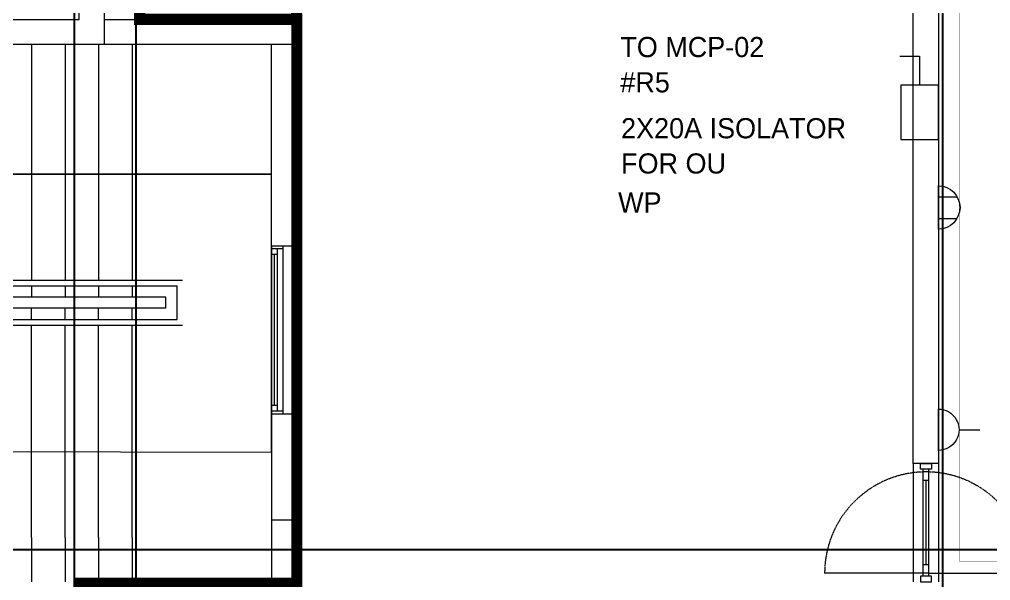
# Model space of a CAD drawing. Header units: metres. Extents: x 75097 to 220695, y -1557923 to -1361206.
# Drawn here: x 114521 to 123189, y -1396813 to -1391803 of the extents above; entities that cross this region are included whole.
import ezdxf

# ---------------------------------------------------------------- set-up
doc = ezdxf.new("R2010")
doc.units = ezdxf.units.M
doc.linetypes.add('A-100 - Copy$0$HIDDEN', pattern=[9.525, 6.35, -3.175])
doc.linetypes.add('DASHED2', pattern=[0.375, 0.25, -0.125])
doc.layers.get('0').update_dxf_attribs({"lineweight": 0})
for name, color, linetype, lineweight in [('A-100 - Copy$0$72_EGR_BASE_PRIMITIVE', 8, 'Continuous', 0), ('A-100 - Copy$0$Aluminum', 8, 'Continuous', 0), ('A-100 - Copy$0$Proj', 8, 'Continuous', 0), ('A-100 - Copy$0$Structure', 8, 'Continuous', 9), ('A-100 - Copy$0$Walls', 8, 'Continuous', 0)]:
    doc.layers.add(name, color=color, linetype=linetype, lineweight=lineweight)
doc.layers.add('A-100 - Copy$0$axes', color=8, linetype='Continuous')
doc.layers.add('PD-VENT', color=8, linetype='Continuous')
doc.layers.add('E-POWR', color=7, linetype='Continuous', lineweight=9, true_color=0x4e7e3e)
doc.layers.add('E-POWR-IDEN _1-100_', color=7, linetype='Continuous', lineweight=9, true_color=0x4e7e3e)
doc.styles.add('Optima_5', font='', dxfattribs={"height": 3.001645})
doc.styles.get('Optima_5').set_extended_font_data('Optima')

# ---------------------------------------------------------------- blocks, each defined once
blk = doc.blocks.new('NORMAL SOCKET')
at = {"layer": 'E-POWR'}
for p, q in [((0, 308), (0, 615)), ((-308, 0), (308, 0))]:
    blk.add_line(p, q, dxfattribs=at)
blk.add_ellipse((0, 0), major_axis=(33, 306), ratio=1, start_param=4.81904, end_param=7.960633, dxfattribs=at)
blk = doc.blocks.new('WALL OUTLET')
at = {"layer": 'E-POWR', "extrusion": (9.94399e-05, 4.90741e-07, 1)}
blk.add_line((-193.4, 0, 0), (193.4, 0, 0), dxfattribs=at)
blk.add_line((-193.4, 0, 0), (193.4, 0, 0), dxfattribs=at)
at = {"layer": 'E-POWR', "extrusion": (9.94399e-05, 4.90741e-07, 1), "elevation": 0}
for points in [[(-96.7, 0), (-96.7, 167.5)], [(96.7, 0), (96.7, 167.5)]]:
    blk.add_lwpolyline(points, dxfattribs=at)
at = {"layer": 'E-POWR', "extrusion": (9.94399e-05, 4.90741e-07, 1)}
blk.add_arc((0, 0, 0), 193.4, 359.99626, 179.99626, dxfattribs=at)
blk = doc.blocks.new('GI-041_dwg__U120-3902841-GI-041')
at = {"layer": 'E-POWR', "flags": 128}
blk.add_lwpolyline([(-0.1145, 0), (0.1145, 0), (0.1145, 0.1572), (-0.1145, 0.1572)], close=True, dxfattribs=at)
blk.add_lwpolyline([(0.2354, 0.1613), (0.2354, 0.0786), (0.1145, 0.0786)], dxfattribs=at)
blk = doc.blocks.new('A-100 - Copy$0$7e807e26-48c6-4c98-bc82-c6b7037a5399')
at = {"layer": 'A-100 - Copy$0$72_EGR_BASE_PRIMITIVE', "extrusion": (6.12324e-17, 1.7331e-17, -1)}
blk.add_lwpolyline([(-545.2306, -174.635), (-549.2746, -174.6246), (-549.2746, -177.1085), (-545.9307, -177.1085), (-549.2746, -177.1085)], dxfattribs=at)
at = {"layer": 'A-100 - Copy$0$72_EGR_BASE_PRIMITIVE', "extrusion": (-6.12323e-17, -4.16357e-15, -1)}
blk.add_lwpolyline([(-545.0306, -175.7598), (-545.0306, -175.8098), (-548.4306, -175.8098)], dxfattribs=at)
at = {"layer": 'A-100 - Copy$0$72_EGR_BASE_PRIMITIVE', "extrusion": (-6.12323e-17, 4.16357e-15, -1)}
blk.add_lwpolyline([(-545.0306, -176.1596), (-545.0306, -176.1096), (-548.4307, -176.1096)], dxfattribs=at)
at = {"layer": 'A-100 - Copy$0$72_EGR_BASE_PRIMITIVE'}
for points in [[(545.3306, -173.8622, 0), (545.3306, -173.469, 0)], [(545.6306, -173.8622, 0), (545.6306, -173.469, 0)], [(545.9306, -173.8622, 0), (545.9306, -173.469, 0)], [(546.2306, -173.8622, 0), (546.2306, -173.469, 0)], [(546.5306, -173.8622, 0), (546.5306, -173.469, 0)], [(546.8306, -173.8622, 0), (546.8306, -173.469, 0)], [(547.1306, -173.8622, 0), (547.1306, -173.469, 0)], [(547.4306, -173.8622, 0), (547.4306, -173.469, 0)], [(547.7306, -173.8622, 0), (547.7306, -173.469, 0)], [(548.0306, -173.8622, 0), (548.0306, -173.469, 0)], [(545.3306, -173.8622, 0), (545.3306, -175.7598, 0)], [(545.6306, -173.8622, 0), (545.6306, -175.7598, 0)], [(545.9306, -173.8622, 0), (545.9306, -175.7598, 0)], [(546.2306, -173.8622, 0), (546.2306, -175.7598, 0)], [(546.5306, -173.8622, 0), (546.5306, -175.7598, 0)], [(546.8306, -173.8622, 0), (546.8306, -175.7598, 0)], [(547.1306, -173.8622, 0), (547.1306, -175.7598, 0)], [(547.4306, -173.8622, 0), (547.4306, -175.7598, 0)], [(547.7306, -173.8622, 0), (547.7306, -175.7598, 0)], [(548.0306, -173.8622, 0), (548.0306, -175.7598, 0)], [(548.4307, -175.8097, 0), (548.4306, -176.1097, 0)], [(548.3306, -175.9098, 0), (545.3306, -175.9098, 0)], [(548.3307, -175.9098, 0), (548.3307, -176.0097, 0)], [(548.3307, -176.0096, 0), (545.3307, -176.0097, 0)], [(545.3307, -178.0572, 0), (545.3307, -176.1596, 0)], [(545.6307, -178.0572, 0), (545.6307, -176.1596, 0)], [(545.9307, -178.0572, 0), (545.9307, -176.1596, 0)], [(546.2307, -178.0572, 0), (546.2307, -176.1596, 0)], [(546.5306, -178.0572, 0), (546.5306, -176.1596, 0)], [(546.8307, -178.0572, 0), (546.8307, -176.1596, 0)], [(547.1307, -178.0572, 0), (547.1307, -176.1596, 0)], [(547.4307, -178.0572, 0), (547.4307, -176.1596, 0)], [(547.7307, -178.0572, 0), (547.7307, -176.1596, 0)], [(548.0306, -178.0572, 0), (548.0306, -176.1596, 0)], [(545.3306, -178.264, 0), (545.3306, -177.8708, 0)], [(545.6306, -178.264, 0), (545.6306, -177.8708, 0)], [(545.9306, -178.264, 0), (545.9306, -177.8708, 0)], [(546.2306, -178.264, 0), (546.2306, -177.8708, 0)], [(546.5306, -178.264, 0), (546.5306, -177.8708, 0)], [(546.8306, -178.264, 0), (546.8306, -177.8708, 0)], [(547.1306, -178.264, 0), (547.1306, -177.8708, 0)], [(547.4306, -178.264, 0), (547.4306, -177.8708, 0)], [(547.7306, -178.264, 0), (547.7306, -177.8708, 0)], [(548.0306, -178.264, 0), (548.0306, -177.8708, 0)]]:
    blk.add_polyline3d(points, dxfattribs=at)
at = {"layer": 'A-100 - Copy$0$Proj'}
for p, q in [((545.0306, -175.7597), (548.4806, -175.7597)), ((545.2856, -175.7597), (548.4806, -175.7597)), ((545.3306, -175.8097), (545.3306, -175.9097)), ((545.6306, -175.8097), (545.6306, -175.9097)), ((545.9306, -175.8097), (545.9306, -175.9097)), ((546.2306, -175.8097), (546.2306, -175.9097)), ((546.5306, -175.8097), (546.5306, -175.9097)), ((546.8306, -175.8097), (546.8306, -175.9097)), ((547.1306, -175.8097), (547.1306, -175.9097)), ((547.4306, -175.8097), (547.4306, -175.9097)), ((547.7306, -175.8097), (547.7306, -175.9097)), ((548.0306, -175.8097), (548.0306, -175.9097)), ((545.3307, -176.1097), (545.3307, -176.0097)), ((545.6307, -176.1097), (545.6307, -176.0097)), ((545.9307, -176.1097), (545.9307, -176.0097)), ((546.2307, -176.1097), (546.2307, -176.0097)), ((546.5307, -176.1097), (546.5307, -176.0097)), ((546.8307, -176.1097), (546.8307, -176.0097)), ((547.1307, -176.1097), (547.1307, -176.0097)), ((547.4307, -176.1097), (547.4307, -176.0097)), ((547.7307, -176.1097), (547.7307, -176.0097)), ((548.0307, -176.1097), (548.0307, -176.0097)), ((545.0307, -176.1597), (548.4807, -176.1597)), ((545.2857, -176.1597), (548.4807, -176.1597))]:
    blk.add_line(p, q, dxfattribs=at)
at = {"layer": 'A-100 - Copy$0$Proj', "elevation": 0}
blk.add_lwpolyline([(544.9392, -174.6347), (545.2306, -174.803), (545.2306, -174.4665)], close=True, dxfattribs=at)
at = {"layer": 'A-100 - Copy$0$Proj'}
blk.add_circle((545.9306, -177.1084), 0.0375, dxfattribs=at)
blk = doc.blocks.new('A-100 - Copy')
at = {"layer": 'A-100 - Copy$0$72_EGR_BASE_PRIMITIVE', "elevation": 0}
blk.add_lwpolyline([(115278.3, -1391802.7), (116997.3, -1391802.7), (116997.3, -1391802.7), (116997.3, -1392027.7), (115278.3, -1392027.7)], dxfattribs=at)
at = {"layer": 'A-100 - Copy$0$Aluminum'}
for p, q in [((116772.1, -1393825.2, 0), (116772.1, -1395325.2, 0)), ((116872.1, -1393825.2, 0), (116872.1, -1395325.2, 0)), ((116872.1, -1393850.2, 0), (116772.1, -1393850.2, 0)), ((116822.1, -1393900.2, 0), (116772.1, -1393900.2, 0)), ((116797.1, -1395250.2, 0), (116797.1, -1393900.2, 0)), ((116822.1, -1393850.2, 0), (116822.1, -1395300.2, 0)), ((116822.1, -1395250.2, 0), (116772.1, -1395250.2, 0)), ((116872.1, -1395300.2, 0), (116772.1, -1395300.2, 0)), ((122588.3, -1396772.7, 0), (122588.3, -1395817.7, 0)), ((122638.3, -1396772.7, 0), (122638.3, -1395817.7, 0)), ((122638.3, -1395842.7, 0), (122588.3, -1395842.7, 0)), ((122638.3, -1395917.7, 0), (122588.3, -1395917.7, 0)), ((122613.3, -1396672.7, 0), (122613.3, -1395917.7, 0)), ((122638.3, -1396672.7, 0), (122588.3, -1396672.7, 0)), ((122588.3, -1396747.7, 0), (121708.3, -1396747.7, 0)), ((122638.3, -1396747.7, 0), (122588.3, -1396747.7, 0)), ((122638.3, -1396747.7, 0), (123518.3, -1396747.7, 0))]:
    blk.add_line(p, q, dxfattribs=at)
at = {"layer": 'A-100 - Copy$0$Aluminum', "elevation": 0}
for points in [[(122663.3, -1395817.7), (122563.3, -1395817.7), (122563.3, -1395767.7), (122663.3, -1395767.7)], [(122663.3, -1396772.7), (122563.3, -1396772.7), (122563.3, -1396822.7), (122663.3, -1396822.7)]]:
    blk.add_lwpolyline(points, close=True, dxfattribs=at)
at = {"layer": 'A-100 - Copy$0$Aluminum', "linetype": 'A-100 - Copy$0$HIDDEN'}
blk.add_arc((122613.3, -1396747.7, 0), 905, 0, 180, dxfattribs=at)
at = {"layer": 'A-100 - Copy$0$axes'}
for p, q in [((115013.3, -1477297.4, 0), (115013.3, -1366771.9, 0)), ((115563.3, -1477297.4, 0), (115563.3, -1366771.9, 0)), ((115563.3, -1477297.4, 0), (115563.3, -1366771.9, 0)), ((122763.3, -1477297.4, 0), (122763.3, -1387547.7, 0)), ((178940.3, -1396537.7, 0), (95643.4, -1396537.7, 0))]:
    blk.add_line(p, q, dxfattribs=at)
at = {"layer": 'A-100 - Copy$0$Proj'}
for p, q in [((116997.1, -1395325.2, 0), (116997.1, -1393825.2, 0)), ((122498.3, -1395767.7, 0), (122498.3, -1396822.7, 0)), ((122723.3, -1395767.7, 0), (122723.3, -1396822.7, 0))]:
    blk.add_line(p, q, dxfattribs=at)
at = {"layer": 'A-100 - Copy$0$Structure', "elevation": 0}
blk.add_lwpolyline([(112828.3, -1392027.7), (112828.3, -1391352.7), (113053.3, -1391352.7), (113053.3, -1391802.7), (115053.3, -1391802.7), (115053.3, -1391702.7), (115278.3, -1391702.7), (115278.3, -1392027.7), (112828.3, -1392027.7)], dxfattribs=at)
at = {"layer": 'A-100 - Copy$0$Structure', "elevation": -2.4}
blk.add_lwpolyline([(116772.2, -1396802.7), (116997.2, -1396802.7), (116997.2, -1396272.7), (116772.2, -1396272.7)], close=True, dxfattribs=at)
at = {"layer": 'A-100 - Copy$0$Walls'}
for p, q in [((116772.2, -1393825.2, -1.2), (116772.2, -1392027.7, -1.2)), ((116997.2, -1392027.7, -2.4), (116997.2, -1393825.2, -2.4)), ((116772.1, -1393825.2, 0), (116997.1, -1393825.2, 0)), ((116772.2, -1395025.2, -1.2), (116772.2, -1396272.7, -2.4)), ((116997.2, -1395025.2, -2.4), (116997.2, -1396272.7, -2.4)), ((116772.1, -1395325.2, 0), (116997.1, -1395325.2, 0))]:
    blk.add_line(p, q, dxfattribs=at)
at = {"layer": 'A-100 - Copy$0$Walls', "elevation": 0}
blk.add_lwpolyline([(123904.5, -1391552.7), (122723.3, -1391552.7), (122723.3, -1395767.7), (122498.3, -1395767.7), (122498.3, -1391327.7), (123904.5, -1391327.7)], dxfattribs=at)
at = {"xscale": -1000, "yscale": 1000, "zscale": 1000, "rotation": 180}
blk.add_blockref('A-100 - Copy$0$7e807e26-48c6-4c98-bc82-c6b7037a5399', (-432502.4, -1570291.7, 0), dxfattribs=at)

msp = doc.modelspace()

# ---------------------------------------------------------------- linework, layer by layer
at = {"layer": 'E-POWR', "color": 240, "linetype": 'DASHED2', "ltscale": 500, "true_color": 0xf10e52, "const_width": 100}
for points, elevation in [([(115595.3, -1375232.9), (115595.3, -1391802.7), (116997.3, -1391802.7), (116997.2, -1396837.7), (115052.2, -1396837.7), (115298.3, -1426617.7), (94944.9, -1426713.6), (95011.4, -1395531.3), (100350.3, -1395542.7), (100350.3, -1389463.8)], 0), ([(115298.3, -1413281.4), (159313.3, -1413281.4), (159393.3, -1448612.7), (173978.3, -1448457.7), (173978.3, -1433902.7), (175258.3, -1433902.7), (175258.3, -1404237.7), (173964.3, -1404237.7), (173978.3, -1396822.7), (166814.4, -1396822.7), (166814.4, -1395572.7), (144628.7, -1395572.7), (144628.7, -1391327.7), (116969, -1391327.7), (116997.3, -1391802.7)], 2.4)]:
    msp.add_lwpolyline(points, dxfattribs=dict(at, elevation=elevation))
at = {"layer": 'E-POWR', "const_width": 3}
for points in [[(136783, -1391737.3), (129279.7, -1391737.3), (122907.9, -1391737.3), (122907.9, -1396638.1), (141743.2, -1396638.1)], [(122907.9, -1395467.5), (122907.9, -1396638.1), (131066.2, -1396638.1)]]:
    msp.add_lwpolyline(points, dxfattribs=at)

# ---------------------------------------------------------------- block references
at = {"color": 85, "xscale": 2127.341102341351, "yscale": 2127.341102341351, "zscale": 2127.341102341351, "rotation": 89.99999999978158}
msp.add_blockref('GI-041_dwg__U120-3902841-GI-041', (122723.3, -1392632.2, 0), dxfattribs=at)
at = {"layer": 'E-POWR', "color": 85, "xscale": -0.6, "yscale": 0.6, "zscale": 0.6, "rotation": 269.999999999999}
msp.add_blockref('NORMAL SOCKET', (122723.3, -1395465.6, 0), dxfattribs=at)
at = {"layer": 'PD-VENT', "color": 85, "xscale": -1, "rotation": 269.9816343017127}
msp.add_blockref('WALL OUTLET', (122723.3, -1393481.9, 5.2), dxfattribs=at)

# ---------------------------------------------------------------- texts
at = {"layer": 'E-POWR-IDEN _1-100_', "attachment_point": 1, "rotation": 360, "line_spacing_factor": 1.047943, "style": 'Optima_5'}
for s, insert, char_height, width in [('TO MCP-02 \\P#R5', (119884.8, -1391959.3, 2.4), 180.1, 2475.925), ('2X20A ISOLATOR\\PFOR OU', (119891.4, -1392684.1, 2.4), 180.099, 2475.925), ('WP', (119865.1, -1393346.7, 2.4), 180.1, 3.637978807091713e-12)]:
    msp.add_mtext(s, dxfattribs=dict(at, insert=insert, char_height=char_height, width=width))

# ---------------------------------------------------------------- next in the draw order: block references
msp.add_blockref('A-100 - Copy', (0, 0))

doc.saveas('drawing.dxf')
